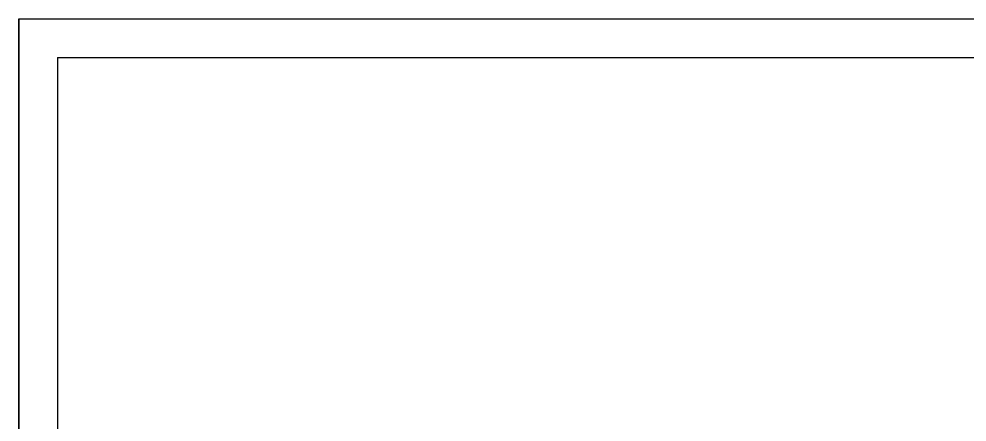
# Model space of a CAD drawing. Header units: metres. Extents: x -50 to 76, y -61 to 14.
# Drawn here: x 16.25 to 28.51, y 8.99 to 14.2 of the extents above; entities that cross this region are included whole.
import ezdxf

# ---------------------------------------------------------------- set-up
doc = ezdxf.new("R2010")
doc.units = ezdxf.units.M
doc.header["$MEASUREMENT"] = 0

# ---------------------------------------------------------------- blocks, each defined once
blk = doc.blocks.new('FORMATO')
for p, q in [((-116.387, -6.272), (-56.387, -6.272)), ((-116.387, -41.272), (-116.387, -6.272)), ((-116.387, -6.272), (-116.387, -41.272)), ((-116.387, -6.272), (-116.387, -41.272)), ((-115.887, -6.772), (-56.887, -6.772)), ((-115.887, -6.772), (-115.887, -40.772))]:
    blk.add_line(p, q)

msp = doc.modelspace()

# ---------------------------------------------------------------- block references
msp.add_blockref('FORMATO', (132.634, 20.472))

doc.saveas('drawing.dxf')
